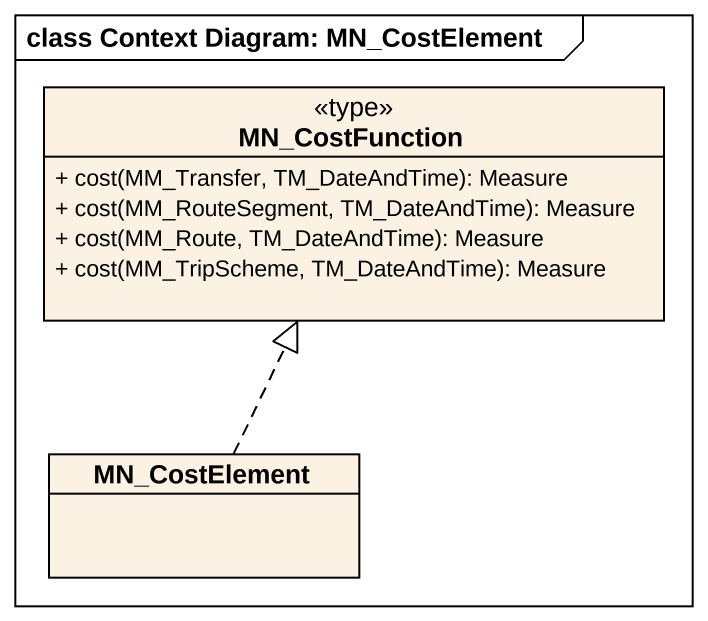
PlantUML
@startuml
mainframe class Context Diagram: MN_CostElement
hide circle
hide empty members
skinparam classAttributeIconSize 0
class MN_CostFunction <<type>> {
  + cost(MM_Transfer, TM_DateAndTime): Measure
  + cost(MM_RouteSegment, TM_DateAndTime): Measure
  + cost(MM_Route, TM_DateAndTime): Measure
  + cost(MM_TripScheme, TM_DateAndTime): Measure
}
class MN_CostElement
MN_CostElement .up.|> MN_CostFunction
@enduml
